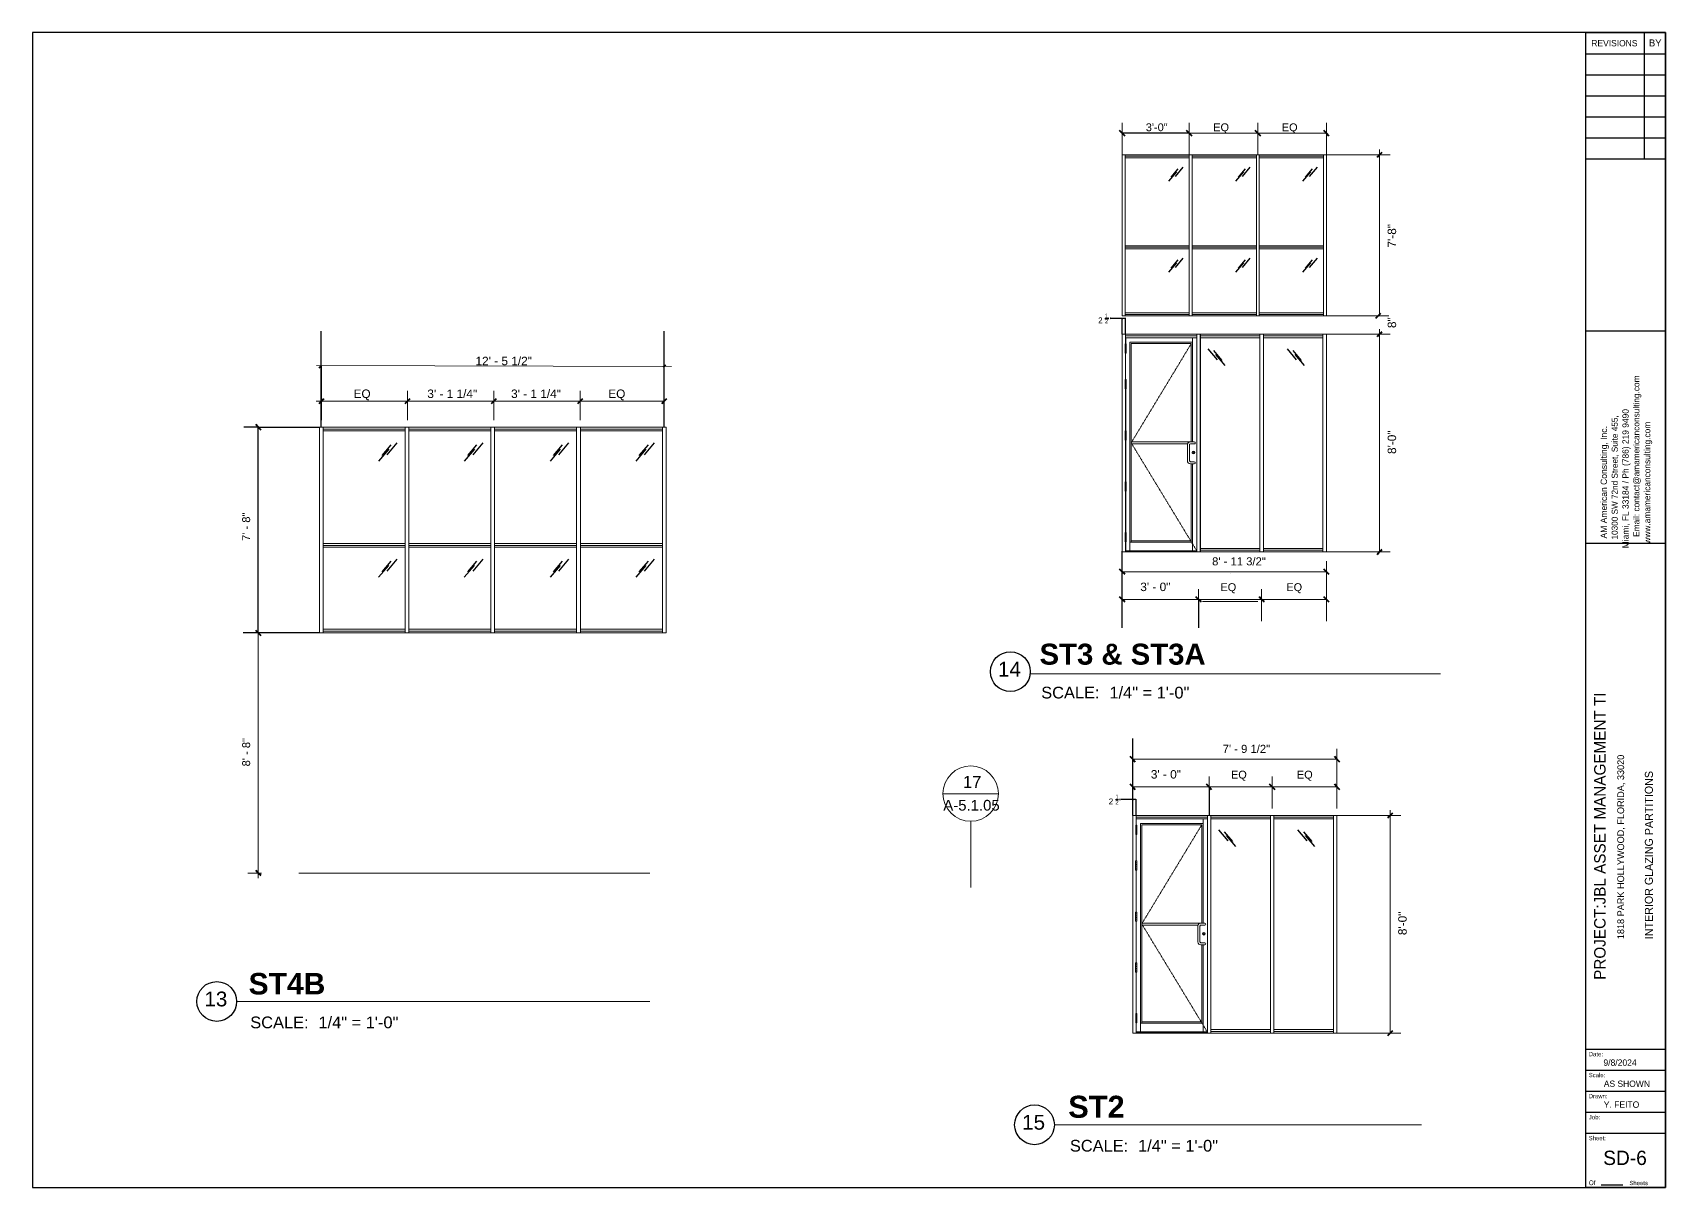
# Model space of a CAD drawing. Header units: inches. Extents: x -6061 to 13621, y -296 to 7483.
# Drawn here: x 8507 to 9214, y 5998 to 6498 of the extents above; entities that cross this region are included whole.
import ezdxf

# ---------------------------------------------------------------- set-up
doc = ezdxf.new("R2010")
doc.units = ezdxf.units.IN
doc.header["$MEASUREMENT"] = 0
doc.linetypes.add('HIDDEN', pattern=[0.375, 0.25, -0.125])
doc.layers.get('0').update_dxf_attribs({"linetype": 'CONTINUOUS'})
doc.layers.get('Defpoints').update_dxf_attribs({"color": 6, "linetype": 'CONTINUOUS', "lineweight": 15})
doc.styles.add('Arial$001H0', font='arial.ttf')
doc.styles.add('Arial$101H0', font='arialbd.ttf')
doc.styles.add('CIDFont+F1$001H0', font='')
doc.styles.add('CIDFont+F2$001H0', font='')
doc.styles.get('CIDFont+F1$001H0').set_extended_font_data('CIDFont+F1')
doc.styles.get('CIDFont+F2$001H0').set_extended_font_data('CIDFont+F2')
doc.dimstyles.get("Standard").update_dxf_attribs({"dimtxt": 0.18, "dimasz": 0.18, "dimexe": 0.18, "dimexo": 0.0625, "dimgap": 0.0625, "dimtad": 0, "dimtih": 1, "dimtoh": 1, "dimdec": 4, "dimzin": 0, "dimdsep": 46, "dimtxsty": 'Standard', "dimcen": 0.09, "dimadec": 0, "dimazin": 0, "dimtfac": 1, "dimtdec": 4, "dimtofl": 0, "dimtmove": 0, "dimatfit": 3, "dimfxl": 1, "dimtolj": 1, "dimtzin": 0, "dimlwd": -1, "dimlwe": -1, "dimarcsym": 0})

# ---------------------------------------------------------------- blocks, each defined once
blk = doc.blocks.new('*U52')
at = {"lineweight": 5, "ltscale": 0.5}
blk.add_line((22995, -3896.69), (23033.25, -3896.69), dxfattribs=at)
at = {"lineweight": 5}
for p, q in [((22995, -3896.69), (22995, -3992.69)), ((22995, -3898.44), (23033.25, -3898.44)), ((22995, -3990.94), (23033.25, -3990.94)), ((22995, -3992.69), (23033.25, -3992.69))]:
    blk.add_line(p, q, dxfattribs=at)
at = {"color": 8, "lineweight": 5}
for p, q in [((23033.25, -3897.56), (22995, -3897.56)), ((23033.25, -3951.81), (22995, -3951.81)), ((23033.25, -3991.81), (22995, -3991.81))]:
    blk.add_line(p, q, dxfattribs=at)
at = {"lineweight": 5}
for points in [[(23035, -3992.69), (23033.25, -3992.69), (23033.25, -3896.69), (23035, -3896.69)], [(23033.25, -3950.94), (22995, -3950.94), (22995, -3952.69), (23033.25, -3952.69)]]:
    blk.add_lwpolyline(points, close=True, dxfattribs=at)
at = {"color": 8, "ltscale": 0.008}
for points in [[(23025.57, -3906.92), (23020.85, -3912.47)], [(23026.54, -3904.97), (23022.32, -3909.95)], [(23029.44, -3904.04), (23024.77, -3909.55)], [(23026.54, -3959.22), (23022.32, -3964.2)], [(23029.44, -3958.29), (23024.77, -3963.8)], [(23025.57, -3961.17), (23020.85, -3966.72)]]:
    blk.add_lwpolyline(points, dxfattribs=at)
at = {"layer": 'Defpoints', "color": 6, "lineweight": 5}
blk.add_lwpolyline([(22995, -3896.69), (22993.25, -3896.69), (22993.25, -3992.69), (22995, -3992.69)], dxfattribs=at)
blk = doc.blocks.new('*U53')
at = {"lineweight": 5, "ltscale": 0.5}
blk.add_line((22995, -3896.69), (23033.25, -3896.69), dxfattribs=at)
at = {"lineweight": 5}
for p, q in [((22995, -3896.69), (22995, -3992.69)), ((22995, -3898.44), (23033.25, -3898.44)), ((22995, -3990.94), (23033.25, -3990.94)), ((22995, -3992.69), (23033.25, -3992.69))]:
    blk.add_line(p, q, dxfattribs=at)
at = {"color": 8, "lineweight": 5}
for p, q in [((23033.25, -3897.56), (22995, -3897.56)), ((23033.25, -3951.81), (22995, -3951.81)), ((23033.25, -3991.81), (22995, -3991.81))]:
    blk.add_line(p, q, dxfattribs=at)
at = {"lineweight": 5}
for points in [[(23035, -3992.69), (23033.25, -3992.69), (23033.25, -3896.69), (23035, -3896.69)], [(23033.25, -3950.94), (22995, -3950.94), (22995, -3952.69), (23033.25, -3952.69)]]:
    blk.add_lwpolyline(points, close=True, dxfattribs=at)
at = {"color": 8, "ltscale": 0.008}
for points in [[(23025.57, -3906.92), (23020.85, -3912.47)], [(23026.54, -3904.97), (23022.32, -3909.95)], [(23029.44, -3904.04), (23024.77, -3909.55)], [(23026.54, -3959.22), (23022.32, -3964.2)], [(23029.44, -3958.29), (23024.77, -3963.8)], [(23025.57, -3961.17), (23020.85, -3966.72)]]:
    blk.add_lwpolyline(points, dxfattribs=at)
at = {"layer": 'Defpoints', "color": 6, "lineweight": 5}
blk.add_lwpolyline([(22995, -3896.69), (22993.25, -3896.69), (22993.25, -3992.69), (22995, -3992.69)], dxfattribs=at)
blk = doc.blocks.new('*U54')
at = {"lineweight": 5, "ltscale": 0.5}
blk.add_line((22995, -3896.69), (23033.25, -3896.69), dxfattribs=at)
at = {"lineweight": 5}
for p, q in [((22995, -3896.69), (22995, -3992.69)), ((22995, -3898.44), (23033.25, -3898.44)), ((22995, -3990.94), (23033.25, -3990.94)), ((22995, -3992.69), (23033.25, -3992.69))]:
    blk.add_line(p, q, dxfattribs=at)
at = {"color": 8, "lineweight": 5}
for p, q in [((23033.25, -3897.56), (22995, -3897.56)), ((23033.25, -3951.81), (22995, -3951.81)), ((23033.25, -3991.81), (22995, -3991.81))]:
    blk.add_line(p, q, dxfattribs=at)
at = {"lineweight": 5}
for points in [[(23035, -3992.69), (23033.25, -3992.69), (23033.25, -3896.69), (23035, -3896.69)], [(23033.25, -3950.94), (22995, -3950.94), (22995, -3952.69), (23033.25, -3952.69)]]:
    blk.add_lwpolyline(points, close=True, dxfattribs=at)
at = {"color": 8, "ltscale": 0.008}
for points in [[(23025.57, -3906.92), (23020.85, -3912.47)], [(23026.54, -3904.97), (23022.32, -3909.95)], [(23029.44, -3904.04), (23024.77, -3909.55)], [(23026.54, -3959.22), (23022.32, -3964.2)], [(23029.44, -3958.29), (23024.77, -3963.8)], [(23025.57, -3961.17), (23020.85, -3966.72)]]:
    blk.add_lwpolyline(points, dxfattribs=at)
at = {"layer": 'Defpoints', "color": 6, "lineweight": 5}
blk.add_lwpolyline([(22995, -3896.69), (22993.25, -3896.69), (22993.25, -3992.69), (22995, -3992.69)], dxfattribs=at)
blk = doc.blocks.new('*U55')
at = {"lineweight": 5, "ltscale": 0.5}
blk.add_line((22995, -3896.69), (23033.25, -3896.69), dxfattribs=at)
at = {"color": 8, "lineweight": 5}
for p, q in [((23033.25, -3897.56), (22995, -3897.56)), ((23033.25, -3951.81), (22995, -3951.81)), ((23033.25, -3991.81), (22995, -3991.81))]:
    blk.add_line(p, q, dxfattribs=at)
at = {"lineweight": 5}
for p, q in [((22995, -3898.44), (23033.25, -3898.44)), ((22995, -3990.94), (23033.25, -3990.94)), ((22995, -3992.69), (23033.25, -3992.69))]:
    blk.add_line(p, q, dxfattribs=at)
for points in [[(22995, -3992.69), (22993.25, -3992.69), (22993.25, -3896.69), (22995, -3896.69)], [(23035, -3992.69), (23033.25, -3992.69), (23033.25, -3896.69), (23035, -3896.69)], [(23033.25, -3950.94), (22995, -3950.94), (22995, -3952.69), (23033.25, -3952.69)]]:
    blk.add_lwpolyline(points, close=True, dxfattribs=at)
at = {"color": 8, "ltscale": 0.008}
for points in [[(23025.57, -3906.92), (23020.85, -3912.47)], [(23026.54, -3904.97), (23022.32, -3909.95)], [(23029.44, -3904.04), (23024.77, -3909.55)], [(23026.54, -3959.22), (23022.32, -3964.2)], [(23029.44, -3958.29), (23024.77, -3963.8)], [(23025.57, -3961.17), (23020.85, -3966.72)]]:
    blk.add_lwpolyline(points, dxfattribs=at)
blk = doc.blocks.new('_CLOSEDFILLED')
at = {"color": 0, "lineweight": -2, "true_color": 0x000000}
blk.add_line((-1, 0), (-2, 0), dxfattribs=at)
blk.add_solid([(-1, 0.2), (0, 0), (-1, 0.2), (-1, -0.2)], dxfattribs=at)
blk = doc.blocks.new('*D98')
at = {"color": 0, "transparency": 16777216}
for p, q in [((8983.52, 6165.95), (8978.54, 6165.95)), ((8983.52, 6159.13), (8983.52, 6166.13)), ((8984.84, 6165.95), (8983.7, 6165.95)), ((8985.02, 6159.13), (8985.02, 6166.13))]:
    blk.add_line(p, q, dxfattribs=at)
at = {"layer": 'Defpoints', "color": 0, "transparency": 16777216}
for p in [(8983.52, 6165.95), (8983.52, 6159.07), (8985.02, 6159.07)]:
    blk.add_point(p, dxfattribs=at)
at = {"color": 0, "transparency": 16777216, "xscale": 0.18, "yscale": 0.18, "zscale": 0.18, "rotation": 180}
blk.add_blockref('_CLOSEDFILLED', (8983.52, 6165.95), dxfattribs=at)
at = {"color": 0, "transparency": 16777216, "xscale": 0.18, "yscale": 0.18, "zscale": 0.18}
blk.add_blockref('_CLOSEDFILLED', (8985.02, 6165.95), dxfattribs=at)
at = {"color": 0, "transparency": 16777216, "insert": (8975.89, 6165.95), "char_height": 2.5, "attachment_point": 5, "style": 'Arial$001H0'}
blk.add_mtext('2 {\\H0.7x;\\S1/2;}"', dxfattribs=at)
blk = doc.blocks.new('*D99')
at = {"color": 0, "transparency": 16777216}
for p, q in [((8978.95, 6374.44), (8973.96, 6374.44)), ((8978.95, 6367.61), (8978.95, 6374.62)), ((8980.27, 6374.44), (8979.13, 6374.44)), ((8980.45, 6367.61), (8980.45, 6374.62))]:
    blk.add_line(p, q, dxfattribs=at)
at = {"layer": 'Defpoints', "color": 0, "transparency": 16777216}
for p in [(8978.95, 6374.44), (8978.95, 6367.55), (8980.45, 6367.55)]:
    blk.add_point(p, dxfattribs=at)
at = {"color": 0, "transparency": 16777216, "xscale": 0.18, "yscale": 0.18, "zscale": 0.18, "rotation": 180}
blk.add_blockref('_CLOSEDFILLED', (8978.95, 6374.44), dxfattribs=at)
at = {"color": 0, "transparency": 16777216, "xscale": 0.18, "yscale": 0.18, "zscale": 0.18}
blk.add_blockref('_CLOSEDFILLED', (8980.45, 6374.44), dxfattribs=at)
at = {"color": 0, "transparency": 16777216, "insert": (8971.32, 6374.44), "char_height": 2.5, "attachment_point": 5, "style": 'Arial$001H0'}
blk.add_mtext('2 {\\H0.7x;\\S1/2;}"', dxfattribs=at)
blk = doc.blocks.new('dr')
at = {"lineweight": 5}
for p, q in [((9243.27, 4083.86), (9277.15, 4083.86)), ((9243.27, 4083.86), (9243.27, 3989.51)), ((9244.77, 4083.86), (9244.77, 3989.51)), ((9244.77, 4082.36), (9275.65, 4082.36)), ((9244.77, 4082.36), (9275.65, 4082.36)), ((9247.19, 4079.82), (9247.19, 4037.17)), ((9275.86, 4079.65), (9275.35, 4079.65)), ((9275.86, 4079.65), (9275.86, 4075.62)), ((9275.9, 4064.2), (9275.38, 4064.2)), ((9275.9, 4064.2), (9275.9, 4060.17)), ((9275.9, 4041.97), (9275.38, 4041.97)), ((9275.9, 4041.97), (9275.9, 4037.94)), ((9275.9, 4019.95), (9275.38, 4019.95)), ((9275.9, 4019.95), (9275.9, 4015.91)), ((9275.86, 3997.92), (9275.35, 3997.92)), ((9275.86, 3997.92), (9275.86, 3993.89)), ((9277.15, 3989.51), (9243.27, 3989.51)), ((9275.65, 3989.94), (9244.77, 3989.94))]:
    blk.add_line(p, q, dxfattribs=at)
at = {"color": 8, "lineweight": 5}
blk.add_line((9275.65, 4083.11), (9244.77, 4083.11), dxfattribs=at)
at = {"lineweight": 5, "extrusion": (0, 1, 0)}
for p, q in [((9244.8, 4082.29), (9275.62, 4082.29)), ((9246.68, 4037.17), (9246.68, 4082.29)), ((9275.62, 4079.65), (9275.62, 4082.29)), ((9275.65, 4064), (9275.65, 4083.86)), ((9277.15, 3989.51), (9277.15, 4083.86)), ((9246.68, 4080.36), (9273.75, 4080.36)), ((9247.19, 4079.82), (9273.23, 4079.82)), ((9273.23, 3993.8), (9273.23, 4079.82)), ((9273.75, 3990), (9273.75, 4080.36)), ((9275.35, 4079.57), (9275.86, 4079.57)), ((9275.35, 4078.8), (9275.86, 4078.8)), ((9275.86, 4078.02), (9275.35, 4078.02)), ((9275.86, 4077.25), (9275.35, 4077.25)), ((9275.86, 4076.48), (9275.35, 4076.48)), ((9275.35, 4075.71), (9275.86, 4075.71)), ((9244.8, 3990), (9244.8, 4066.64)), ((9275.38, 4064.12), (9275.9, 4064.12)), ((9275.38, 4063.35), (9275.9, 4063.35)), ((9275.9, 4062.57), (9275.38, 4062.57)), ((9275.9, 4061.8), (9275.38, 4061.8)), ((9275.9, 4061.03), (9275.38, 4061.03)), ((9275.38, 4060.26), (9275.9, 4060.26)), ((9275.62, 4041.97), (9275.62, 4059.97)), ((9275.65, 4041.97), (9275.65, 4059.97)), ((9275.38, 4041.89), (9275.9, 4041.89)), ((9275.38, 4041.12), (9275.9, 4041.12)), ((9275.9, 4040.34), (9275.38, 4040.34)), ((9275.9, 4039.57), (9275.38, 4039.57)), ((9275.9, 4038.8), (9275.38, 4038.8)), ((9275.38, 4038.03), (9275.9, 4038.03)), ((9275.62, 4019.95), (9275.62, 4037.94)), ((9275.65, 4019.95), (9275.65, 4037.94)), ((9246.68, 3990), (9246.68, 4027.73)), ((9247.19, 3993.8), (9247.19, 4027.73)), ((9275.38, 4019.86), (9275.9, 4019.86)), ((9275.38, 4019.09), (9275.9, 4019.09)), ((9275.9, 4018.32), (9275.38, 4018.32)), ((9275.9, 4017.54), (9275.38, 4017.54)), ((9275.9, 4016.77), (9275.38, 4016.77)), ((9275.38, 4016), (9275.9, 4016)), ((9275.62, 3997.92), (9275.62, 4015.91)), ((9275.65, 3997.92), (9275.65, 4015.91)), ((9275.35, 3997.83), (9275.86, 3997.83)), ((9246.68, 3993.8), (9273.75, 3993.8)), ((9247.19, 3994.34), (9273.23, 3994.34)), ((9271.11, 3993.85), (9271.11, 3993.85)), ((9275.86, 3997.06), (9275.35, 3997.06)), ((9275.86, 3996.29), (9275.35, 3996.29)), ((9275.86, 3995.52), (9275.35, 3995.52)), ((9275.35, 3994.74), (9275.86, 3994.74)), ((9275.35, 3993.97), (9275.86, 3993.97)), ((9275.62, 3990), (9275.62, 3993.89)), ((9275.65, 3989.51), (9275.65, 3993.89)), ((9244.8, 3990), (9275.62, 3990))]:
    blk.add_line(p, q, dxfattribs=at)
at = {"color": 251, "linetype": 'HIDDEN', "lineweight": 5, "true_color": 0x636466}
for q in [(9247.19, 4079.82), (9244.8, 3990)]:
    blk.add_line((9273.23, 4036.81), q, dxfattribs=at)
at = {"color": 1, "lineweight": 5}
for p, q in [((9247.59, 4037.17), (9273.23, 4037.17)), ((9248.8, 4036.31), (9273.23, 4036.31))]:
    blk.add_line(p, q, dxfattribs=at)
at = {"lineweight": 5}
blk.add_lwpolyline([(9244.77, 3989.51), (9243.27, 3989.51), (9243.27, 4083.86), (9244.77, 4083.86)], close=True, dxfattribs=at)
for points in [[(9275.86, 4075.62), (9275.35, 4075.62), (9275.35, 4079.65)], [(9275.9, 4060.17), (9275.38, 4060.17), (9275.38, 4064.2)], [(9275.9, 4037.94), (9275.38, 4037.94), (9275.38, 4041.97)], [(9275.9, 4015.91), (9275.38, 4015.91), (9275.38, 4019.95)], [(9275.86, 3993.89), (9275.35, 3993.89), (9275.35, 3997.92)]]:
    blk.add_lwpolyline(points, dxfattribs=at)
at = {"color": 1, "lineweight": 5}
blk.add_lwpolyline([(9247.59, 4037.17), (9245.87, 4037.17, 1), (9245.87, 4036.31), (9247.59, 4036.31, -0.414214), (9248.02, 4035.88), (9248.02, 4029.02), (9247.59, 4028.59), (9245.87, 4028.59, 1), (9245.87, 4027.73), (9247.59, 4027.73, 0.414214), (9248.88, 4029.02), (9248.88, 4035.88, 0.414214)], format="xyb", close=True, dxfattribs=at)
at = {"lineweight": 5}
blk.add_polyline3d([(9246.79, 4032.53, 0), (9246.75, 4032.53, 0), (9246.75, 4032.27, 0), (9246.79, 4032.27, 0)], close=True, dxfattribs=at)
for centre, radius in [((9246.28, 4032.57), 0.585), ((9246.28, 4032.57), 0.544), ((9246.28, 4032.38), 0.187)]:
    blk.add_circle(centre, radius, dxfattribs=at)
for centre, start, end in [((9246.27, 4032.36), 104.39871, 255.60129), ((9246.77, 4032.36), 284.39871, 75.60129)]:
    blk.add_arc(centre, 0.0788, start, end, dxfattribs=at)

msp = doc.modelspace()

# ---------------------------------------------------------------- linework, layer by layer
at = {"color": 7, "linetype": 'Continuous', "lineweight": 25, "true_color": 0x000007}
for p, q in [((9179.68701, 6498.25415), (9214.31752, 6498.25415)), ((9179.68701, 6498.25412), (9179.68701, 5997.85915)), ((9205.18331, 6498.25412), (9205.18331, 6443.60783)), ((9179.68701, 6489.11994), (9214.31752, 6489.11994)), ((9179.68701, 6479.98575), (9214.31752, 6479.98575)), ((9179.68701, 6470.93099), (9214.31752, 6470.93099)), ((9179.68701, 6461.7968), (9214.31752, 6461.7968)), ((9179.68701, 6452.74202), (9214.31752, 6452.74202)), ((9179.68701, 6443.60783), (9214.31752, 6443.60783)), ((9179.68701, 6369.02515), (9214.31752, 6369.02515)), ((9179.68701, 6369.02515), (9214.31752, 6369.02515)), ((9179.68701, 6276.96836), (9214.31752, 6276.96836)), ((9214.31752, 6057.58883), (9179.68701, 6057.58883)), ((9214.31752, 6048.45464), (9179.68701, 6048.45464)), ((9214.31752, 6039.39987), (9179.68701, 6039.39987)), ((9214.31752, 6030.26568), (9179.68701, 6030.26568)), ((9214.31752, 6021.21091), (9179.68701, 6021.21091)), ((9186.5178, 5998.89171), (9195.89028, 5998.89171))]:
    msp.add_line(p, q, dxfattribs=at)
at = {"color": 7, "linetype": 'Continuous', "lineweight": 9, "true_color": 0x000007}
for p, q in [((8978.94555, 6454.67865), (8978.94555, 6459.16371)), ((9008.02174, 6454.67865), (9008.02174, 6459.16371)), ((9037.73397, 6454.67865), (9037.73397, 6459.16371)), ((9037.73397, 6454.67863), (9037.73397, 6459.1637)), ((9067.44621, 6454.67863), (9067.44621, 6459.1637)), ((8978.94555, 6454.67865), (8978.94555, 6445.30806)), ((9008.02174, 6454.67865), (9008.02174, 6445.30806)), ((9037.73397, 6454.67865), (9008.02174, 6454.67865)), ((9037.73397, 6454.67865), (9037.73397, 6445.30806)), ((9037.73397, 6454.67863), (9037.73397, 6445.30804)), ((9067.44621, 6454.67863), (9037.73397, 6454.67863)), ((9067.44621, 6454.67863), (9067.44621, 6445.30804)), ((9090.51227, 6445.30804), (9067.44621, 6445.30804)), ((9090.51227, 6447.55058), (9090.51227, 6375.52518)), ((9090.51227, 6445.30804), (9095.07743, 6445.30804)), ((9089.87623, 6375.52518), (9066.81017, 6375.52518)), ((9089.87623, 6375.52518), (9094.44139, 6375.52518)), ((9090.51227, 6367.55231), (9067.44621, 6367.55231)), ((9090.51227, 6369.79484), (9090.51227, 6273.2057)), ((9090.51227, 6367.55231), (9095.07743, 6367.55231)), ((9025.81101, 6366.9761), (9025.81101, 6366.9761)), ((8629.80867, 6354.03242), (8783.74261, 6353.63196)), ((8632.0512, 6354.03242), (8631.97111, 6330.32563)), ((8631.97111, 6338.57495), (8631.97111, 6343.06002)), ((8669.29329, 6338.57495), (8669.29329, 6343.06002)), ((8706.69555, 6338.57495), (8706.69555, 6343.06002)), ((8744.09781, 6338.57495), (8744.09781, 6343.06002)), ((8629.72858, 6338.57495), (8669.29329, 6338.57495)), ((8631.97111, 6338.57495), (8631.97111, 6330.32563)), ((8669.29329, 6338.57495), (8706.69555, 6338.57495)), ((8669.29329, 6338.57495), (8669.29329, 6330.32563)), ((8706.69555, 6338.57495), (8744.09781, 6338.57495)), ((8706.69555, 6338.57495), (8706.69555, 6330.32563)), ((8744.09781, 6338.57495), (8780.55607, 6338.57495)), ((8744.09781, 6338.57495), (8744.09781, 6330.32563)), ((9090.51227, 6273.20024), (9067.44621, 6273.20024)), ((9067.44621, 6264.66365), (9067.44621, 6269.14872)), ((9090.51227, 6273.20024), (9095.07743, 6273.20024)), ((9067.44621, 6264.66365), (8978.94555, 6264.66365)), ((9025.81101, 6263.68698), (9025.81101, 6263.68698)), ((9067.44621, 6264.66365), (9067.44621, 6243.27948)), ((9012.00775, 6252.65007), (9012.00775, 6257.13514)), ((9012.00775, 6252.65007), (9012.00775, 6257.13514)), ((9039.38584, 6252.65007), (9039.38584, 6257.13514)), ((9067.44621, 6252.65007), (9067.44621, 6257.13514)), ((9014.25028, 6252.65007), (8978.94555, 6252.65007)), ((9046.68693, 6252.65007), (9009.76521, 6252.65007)), ((9013.71734, 6251.67341), (9037.74449, 6251.67341)), ((9039.38584, 6252.65007), (9039.38584, 6243.27949)), ((9067.44621, 6252.65007), (9046.68693, 6252.65007)), ((9067.44621, 6252.65007), (9067.44621, 6243.27948)), ((8604.63038, 6131.8271), (8604.63038, 6238.10719)), ((8939.12477, 6220.42196), (9116.84559, 6220.42196)), ((9072.02049, 6183.41279), (8983.51983, 6183.41279)), ((9072.02049, 6183.41279), (9072.02049, 6187.89786)), ((9072.02049, 6183.41279), (9072.02049, 6162.02863)), ((9018.82456, 6171.39922), (8983.51983, 6171.39922)), ((9051.26121, 6171.39922), (9014.3395, 6171.39922)), ((9016.58203, 6171.39922), (9016.58203, 6175.88429)), ((9016.58203, 6171.39922), (9016.58203, 6175.88429)), ((9043.96012, 6171.39922), (9043.96012, 6175.88429)), ((9043.96012, 6171.39922), (9043.96012, 6162.02863)), ((9072.02049, 6171.39922), (9051.26121, 6171.39922)), ((9072.02049, 6171.39922), (9072.02049, 6175.88429)), ((9072.02049, 6171.39922), (9072.02049, 6162.02863)), ((8901.30095, 6168.42536), (8925.3281, 6168.42536)), ((8913.31452, 6156.49188), (8913.31452, 6156.49188)), ((8913.31452, 6156.41179), (8913.31452, 6127.73939)), ((9095.08655, 6159.06528), (9072.02049, 6159.06528)), ((9095.08655, 6161.30782), (9095.08655, 6064.71867)), ((9095.08655, 6159.06528), (9099.65171, 6159.06528)), ((8604.63038, 6134.06963), (8600.06522, 6134.06963)), ((8604.63038, 6134.06963), (8605.99192, 6134.06963)), ((8595.25979, 6078.40674), (8774.26206, 6078.40674)), ((9095.08655, 6064.71321), (9072.02049, 6064.71321)), ((9095.08655, 6064.71321), (9099.65171, 6064.71321)), ((8949.59089, 6024.96718), (9108.65062, 6024.96718))]:
    msp.add_line(p, q, dxfattribs=at)
at = {"color": 7, "linetype": 'Continuous', "lineweight": 40, "true_color": 0x000007}
for p, q in [((8978.94555, 6454.67865), (8977.82428, 6455.79991)), ((8978.94555, 6454.67865), (8980.06681, 6453.55738)), ((9008.02174, 6454.67865), (9006.90047, 6455.79991)), ((9008.02174, 6454.67865), (9009.14301, 6453.55738)), ((9037.73397, 6454.67865), (9036.61271, 6455.79991)), ((9037.73397, 6454.67863), (9036.61271, 6455.7999)), ((9037.73397, 6454.67865), (9038.85524, 6453.55738)), ((9037.73397, 6454.67863), (9038.85524, 6453.55737)), ((9067.44621, 6454.67863), (9066.32494, 6455.7999)), ((9067.44621, 6454.67863), (9068.56748, 6453.55737)), ((9090.51227, 6445.30804), (9089.39101, 6444.18678)), ((9090.51227, 6445.30804), (9091.63354, 6446.42931)), ((9089.87623, 6375.52518), (9088.75496, 6374.40391)), ((9089.87623, 6375.52518), (9090.9975, 6376.64645)), ((9090.51227, 6367.55231), (9089.39101, 6366.43104)), ((9090.51227, 6367.55231), (9091.63354, 6368.67358)), ((8632.0512, 6354.03242), (8630.92994, 6352.91115)), ((8781.1167, 6354.20089), (8779.99543, 6353.07962)), ((8631.97111, 6338.57495), (8633.09238, 6339.69622)), ((8669.29329, 6338.57495), (8670.41455, 6339.69622)), ((8706.69555, 6338.57495), (8707.81682, 6339.69622)), ((8744.09781, 6338.57495), (8745.21908, 6339.69622)), ((8780.55607, 6338.57495), (8781.67734, 6339.69622)), ((8631.97111, 6338.57495), (8630.84985, 6337.45368)), ((8669.29329, 6338.57495), (8668.17202, 6337.45368)), ((8706.69555, 6338.57495), (8705.57428, 6337.45368)), ((8744.09781, 6338.57495), (8742.89645, 6337.45368)), ((8780.55607, 6338.57495), (8779.4348, 6337.45368)), ((8604.63038, 6327.28219), (8603.50911, 6328.40346)), ((8604.63038, 6327.28219), (8605.75165, 6326.16092)), ((9090.51227, 6273.20024), (9089.39101, 6271.99889)), ((9090.51227, 6273.20024), (9091.63354, 6274.32151)), ((8978.94555, 6264.66365), (8977.82428, 6265.78491)), ((8978.94555, 6264.66365), (8980.06681, 6263.54238)), ((9067.44621, 6264.66365), (9066.32494, 6265.78491)), ((9067.44621, 6264.66365), (9068.56748, 6263.54238)), ((8978.94555, 6252.65007), (8977.82428, 6253.77134)), ((8978.94555, 6252.65007), (8980.06681, 6251.52881)), ((9012.00775, 6252.65007), (9010.88648, 6253.77134)), ((9012.00775, 6252.65007), (9010.88648, 6253.77134)), ((9012.00775, 6252.65007), (9013.12901, 6251.52881)), ((9012.00775, 6252.65007), (9013.12901, 6251.52881)), ((9039.38584, 6252.65007), (9038.26457, 6253.77134)), ((9039.38584, 6252.65007), (9040.50711, 6251.52881)), ((9067.44621, 6252.65007), (9066.32494, 6253.77134)), ((9067.44621, 6252.65007), (9068.56748, 6251.52881)), ((8604.63038, 6238.10719), (8603.50911, 6239.22846)), ((8604.63038, 6238.10719), (8605.75165, 6236.98592)), ((8983.51983, 6183.41279), (8982.39856, 6184.53406)), ((8983.51983, 6183.41279), (8984.6411, 6182.29153)), ((9072.02049, 6183.41279), (9070.89922, 6184.53406)), ((9072.02049, 6183.41279), (9073.14176, 6182.29153)), ((8983.51983, 6171.39922), (8982.39856, 6172.52049)), ((8983.51983, 6171.39922), (8984.6411, 6170.27795)), ((9016.58203, 6171.39922), (9015.46076, 6172.52049)), ((9016.58203, 6171.39922), (9015.46076, 6172.52049)), ((9016.58203, 6171.39922), (9017.7033, 6170.27795)), ((9016.58203, 6171.39922), (9017.7033, 6170.27795)), ((9043.96012, 6171.39922), (9042.83885, 6172.52049)), ((9043.96012, 6171.39922), (9045.08139, 6170.27795)), ((9072.02049, 6171.39922), (9070.89922, 6172.52049)), ((9072.02049, 6171.39922), (9073.14176, 6170.27795)), ((9095.08655, 6159.06528), (9093.96529, 6157.94401)), ((9095.08655, 6159.06528), (9096.20782, 6160.18655)), ((8604.63038, 6134.06963), (8603.50911, 6135.1909)), ((8604.63038, 6134.06963), (8605.75165, 6132.94836)), ((9095.08655, 6064.71321), (9093.96529, 6063.51186)), ((9095.08655, 6064.71321), (9096.20782, 6065.83448))]:
    msp.add_line(p, q, dxfattribs=at)
for p, q in [((9008.02174, 6454.67865), (8978.94555, 6454.67865)), ((8631.93107, 6327.28219), (8631.93107, 6368.82183)), ((8780.55607, 6327.28219), (8780.55607, 6368.82183)), ((8604.63038, 6327.28219), (8598.42679, 6327.28219)), ((8604.63038, 6238.10719), (8604.63038, 6327.28219)), ((8604.63038, 6327.28219), (8631.11828, 6327.28219)), ((8978.94555, 6258.84437), (8978.94555, 6273.58107)), ((8978.94555, 6240.31613), (8978.94555, 6258.84437)), ((9012.00775, 6252.65007), (9012.00775, 6240.31613)), ((8631.11828, 6238.10719), (8598.06863, 6238.10719)), ((8983.51983, 6177.59352), (8983.51983, 6192.33022)), ((8983.51983, 6159.06528), (8983.51983, 6177.59352)), ((9016.58203, 6171.39922), (9016.58203, 6159.06528))]:
    msp.add_line(p, q)
at = {"lineweight": 5, "ltscale": 0.5}
for p, q in [((9045.63531, 6367.55231), (9012.82653, 6367.55231)), ((9067.44621, 6367.55231), (9045.63531, 6367.55231)), ((9050.20959, 6159.06528), (9017.40081, 6159.06528)), ((9072.02049, 6159.06528), (9050.20959, 6159.06528))]:
    msp.add_line(p, q, dxfattribs=at)
at = {"lineweight": 5}
for p, q in [((9038.63531, 6367.55232), (9038.63531, 6273.20024)), ((9038.63531, 6366.05123), (9012.82652, 6366.05123)), ((9045.63531, 6366.05123), (9040.13637, 6366.05123)), ((9065.94515, 6366.05123), (9045.63531, 6366.05123)), ((9038.63531, 6274.7013), (9012.82652, 6274.7013)), ((9045.63531, 6273.20024), (9012.82653, 6273.20024)), ((9045.63531, 6274.7013), (9040.13637, 6274.7013)), ((9065.94515, 6274.7013), (9045.63531, 6274.7013)), ((9067.44621, 6273.20024), (9045.63531, 6273.20024)), ((9043.20959, 6157.5642), (9017.40081, 6157.5642)), ((9043.20959, 6159.06529), (9043.20959, 6064.71321)), ((9050.20959, 6157.5642), (9044.71065, 6157.5642)), ((9070.51943, 6157.5642), (9050.20959, 6157.5642)), ((9043.20959, 6066.21427), (9017.40081, 6066.21427)), ((9050.20959, 6064.71321), (9017.40081, 6064.71321)), ((9050.20959, 6066.21427), (9044.71065, 6066.21427)), ((9070.51943, 6066.21427), (9050.20959, 6066.21427)), ((9072.02049, 6064.71321), (9050.20959, 6064.71321))]:
    msp.add_line(p, q, dxfattribs=at)
at = {"color": 8, "lineweight": 5}
for p, q in [((9012.82652, 6366.80178), (9038.63531, 6366.80178)), ((9040.13637, 6366.80178), (9045.63531, 6366.80178)), ((9045.63531, 6366.80178), (9065.94515, 6366.80178)), ((9012.82652, 6273.95075), (9038.63531, 6273.95075)), ((9040.13637, 6273.95075), (9045.63531, 6273.95075)), ((9045.63531, 6273.95075), (9065.94515, 6273.95075)), ((9017.40081, 6158.31475), (9043.20959, 6158.31475)), ((9044.71065, 6158.31475), (9050.20959, 6158.31475)), ((9050.20959, 6158.31475), (9070.51943, 6158.31475)), ((9017.40081, 6065.46372), (9043.20959, 6065.46372)), ((9044.71065, 6065.46372), (9050.20959, 6065.46372)), ((9050.20959, 6065.46372), (9070.51943, 6065.46372))]:
    msp.add_line(p, q, dxfattribs=at)
at = {"color": 7, "linetype": 'Continuous', "lineweight": 18, "true_color": 0x000007}
for p, q in [((8622.25029, 6134.06963), (8774.34215, 6134.06963)), ((8774.34215, 6134.06963), (8622.25029, 6134.06963))]:
    msp.add_line(p, q, dxfattribs=at)
msp.add_lwpolyline([(8506.86252, 5997.85915), (9214.31752, 5997.85915), (9214.31752, 6498.25415), (8506.86252, 6498.25415)], close=True)
at = {"color": 7, "linetype": 'Continuous', "lineweight": 25, "true_color": 0x000007}
for points in [[(9214.31752, 6498.25412), (9214.31752, 5997.85915), (9179.68701, 5997.85915)], [(9214.31752, 5997.85915), (9214.31752, 6498.25412), (9205.18331, 6498.25412)]]:
    msp.add_lwpolyline(points, dxfattribs=at)
at = {"lineweight": 5}
for points in [[(9011.32547, 6273.20024), (9012.82653, 6273.20024), (9012.82653, 6367.55231), (9011.32547, 6367.55231)], [(9038.63531, 6273.20024), (9040.13637, 6273.20024), (9040.13637, 6367.55231), (9038.63531, 6367.55231)], [(9065.94515, 6273.20024), (9067.44621, 6273.20024), (9067.44621, 6367.55231), (9065.94515, 6367.55231)], [(9015.89975, 6064.71321), (9017.40081, 6064.71321), (9017.40081, 6159.06528), (9015.89975, 6159.06528)], [(9043.20959, 6064.71321), (9044.71065, 6064.71321), (9044.71065, 6159.06528), (9043.20959, 6159.06528)], [(9070.51943, 6064.71321), (9072.02049, 6064.71321), (9072.02049, 6159.06528), (9070.51943, 6159.06528)]]:
    msp.add_lwpolyline(points, close=True, dxfattribs=at)
at = {"color": 8, "ltscale": 0.008}
for points in [[(9016.09395, 6361.24432), (9020.10466, 6356.51558)], [(9018.58298, 6360.4471), (9022.20643, 6356.17495)], [(9050.40379, 6361.24433), (9054.41451, 6356.51558)], [(9052.89282, 6360.4471), (9056.51627, 6356.17495)], [(9019.41935, 6358.77844), (9023.46415, 6354.00952)], [(9053.7292, 6358.77844), (9057.77399, 6354.00952)], [(9020.66823, 6152.7573), (9024.67895, 6148.02855)], [(9023.15726, 6151.96007), (9026.78071, 6147.68792)], [(9023.99364, 6150.29141), (9028.03843, 6145.52249)], [(9054.97807, 6152.7573), (9058.98879, 6148.02855)], [(9057.4671, 6151.96007), (9061.09055, 6147.68793)], [(9058.30348, 6150.29142), (9062.34827, 6145.52249)]]:
    msp.add_lwpolyline(points, dxfattribs=at)
at = {"lineweight": 5}
for points in [[(9038.63531, 6350.39737), (9038.63531, 6351.89843)], [(9043.20959, 6141.91035), (9043.20959, 6143.4114)]]:
    msp.add_lwpolyline(points, dxfattribs=at)
for centre in [(8930.50803, 6221.33401), (8586.64305, 6078.40674), (8940.97414, 6024.96718)]:
    msp.add_circle(centre, 8.61674)
at = {"color": 7, "linetype": 'Continuous', "lineweight": 9, "true_color": 0x000007}
for points in [[(8901.30095, 6168.50546), (8901.30095, 6175.07288), (8906.66701, 6180.51903), (8913.31452, 6180.51903)], [(8913.31452, 6180.51903), (8919.88194, 6180.51903), (8925.3281, 6175.07288), (8925.3281, 6168.50546)], [(8913.31452, 6156.49188), (8906.66701, 6156.49188), (8901.30095, 6161.85794), (8901.30095, 6168.50546)], [(8925.3281, 6168.50546), (8925.3281, 6161.85794), (8919.88194, 6156.49188), (8913.31452, 6156.49188)]]:
    msp.add_open_spline(points, degree=3, dxfattribs=at)
at = {"layer": 'Defpoints', "color": 6, "lineweight": 5}
for points in [[(9038.63531, 6367.55232), (9040.13637, 6367.55232), (9040.13637, 6273.20024), (9038.63531, 6273.20024)], [(9043.20959, 6159.06529), (9044.71065, 6159.06529), (9044.71065, 6064.71321), (9043.20959, 6064.71321)]]:
    msp.add_lwpolyline(points, dxfattribs=at)

# ---------------------------------------------------------------- block references
for name, p, xscale, yscale, zscale in [('*U54', (-7734.96077, 9277.82802), 0.7269048215311659, 0.7269048215311659, 0.7269048215311659), ('*U53', (-7705.88457, 9277.82802), 0.7269048215311659, 0.7269048215311659, 0.7269048215311659), ('*U52', (-7676.80838, 9277.82802), 0.7269048215311659, 0.7269048215311659, 0.7269048215311659), ('*U55', (-12727.45801, 9946.93835), 0.9289062530062924, 0.9289062530062924, 0.9289062530062924), ('*U54', (-12690.30176, 9946.93835), 0.9289062530062924, 0.9289062530062924, 0.9289062530062924), ('*U53', (-12653.14551, 9946.93835), 0.9289062530062924, 0.9289062530062924, 0.9289062530062924), ('*U52', (-12615.98926, 9946.93835), 0.9289062530062924, 0.9289062530062924, 0.9289062530062924)]:
    msp.add_blockref(name, p, dxfattribs=dict(xscale=xscale, yscale=yscale, zscale=zscale))
at = {"xscale": -1}
for p in [(18256.09477, 2283.69503), (18260.66905, 2075.208)]:
    msp.add_blockref('dr', p, dxfattribs=at)

# ---------------------------------------------------------------- texts
at = {"color": 7, "true_color": 0x000007}
for s, height, style, p in [('REVISIONS', 2.745462, 'CIDFont+F1$001H0', (9182.24589, 6492.307)), ('BY', 3.001664, 'CIDFont+F1$001H0', (9207.26615, 6492.307)), ('3\'-0"', 3.40067, 'Arial$001H0', (8989.1999, 6455.53577)), ('EQ', 3.40067, 'Arial$001H0', (9018.40687, 6455.53577)), ('EQ', 3.40067, 'Arial$001H0', (9048.11911, 6455.53576)), ('8\' - 11 3/2"', 3.4905041, 'Arial$001H0', (9017.93213, 6267.38689)), ('3\' - 0"', 3.667117, 'Arial$001H0', (8986.81177, 6256.25406)), ('EQ', 3.40067, 'Arial$001H0', (9021.5218, 6256.25406)), ('EQ', 3.40067, 'Arial$001H0', (9050.07995, 6256.25406)), ('ST3 & ST3A', 9.087565, 'Arial$101H0', (8943.16467, 6224.3771)), ('14', 6.400615, 'Arial$001H0', (8925.13752, 6219.22431)), ('SCALE:', 5.086183, 'Arial$001H0', (8943.88549, 6209.72057)), ('1/4" = 1\'-0"', 5.0830544, 'Arial$001H0', (8973.43885, 6209.72057)), ('7\' - 9 1/2"', 3.4905041, 'Arial$001H0', (9022.50642, 6186.13604)), ('17', 5.160623, 'Arial$001H0', (8909.95039, 6170.98802)), ('3\' - 0"', 3.667117, 'Arial$001H0', (8991.38605, 6175.00321)), ('EQ', 3.40067, 'Arial$001H0', (9026.09609, 6175.00321)), ('EQ', 3.40067, 'Arial$001H0', (9054.65423, 6175.00321)), ('A-5.1.05', 4.626402, 'Arial$001H0', (8901.4608, 6161.13689)), ('ST4B', 9.315662, 'Arial$101H0', (8600.42911, 6081.44999)), ('13', 6.400615, 'Arial$001H0', (8581.27254, 6076.29704)), ('SCALE:', 5.086183, 'Arial$001H0', (8601.15192, 6066.79342)), ('1/4" = 1\'-0"', 5.0830544, 'Arial$001H0', (8630.70528, 6066.79342)), ('Date:', 1.885676, 'CIDFont+F1$001H0', (9181.11689, 6054.65001)), ('9/8/2024', 2.76745, 'CIDFont+F1$001H0', (9187.48754, 6050.52052)), ('Scale:', 1.867076, 'CIDFont+F1$001H0', (9181.11689, 6045.59524)), ('AS SHOWN', 2.746002, 'CIDFont+F1$001H0', (9187.64579, 6041.38737)), ('ST2', 9.54154, 'Arial$101H0', (8955.58645, 6028.01026)), ('Drawn:', 1.858902, 'CIDFont+F1$001H0', (9181.11689, 6036.46104)), ('Y. FEITO', 2.758454, 'CIDFont+F1$001H0', (9187.64579, 6032.33241)), ('15', 6.400615, 'Arial$001H0', (8935.60363, 6022.85748)), ('Job:', 1.920118, 'CIDFont+F1$001H0', (9181.11689, 6027.32685)), ('SCALE:', 5.086183, 'Arial$001H0', (8956.30724, 6013.35373)), ('1/4" = 1\'-0"', 5.0830544, 'Arial$001H0', (8985.86064, 6013.35373)), ('Sheet:', 1.863512, 'CIDFont+F1$001H0', (9181.11689, 6018.27208)), ('SD-6', 6.197286, 'CIDFont+F1$001H0', (9187.40065, 6007.55038)), ('Of', 2.05, 'CIDFont+F1$001H0', (9181.11689, 5998.81228)), ('Sheets', 1.85793, 'CIDFont+F1$001H0', (9198.74999, 5998.81228))]:
    msp.add_text(s, height=height, dxfattribs=dict(at, style=style)).set_placement(p)
for s, height, style, p in [('7\'-8"', 3.667117, 'Arial$001H0', (9097.65614, 6405.13507)), ('8"', 3.667117, 'Arial$001H0', (9097.65614, 6370.23459)), ('8\'-0"', 3.667117, 'Arial$001H0', (9097.65614, 6315.65361)), ('7\' - 8"', 3.456875, 'Arial$001H0', (8601.10625, 6277.99242)), ('PROJECT:JBL ASSET MANAGEMENT TI', 4.9446233, 'CIDFont+F1$001H0', (9188.41489, 6087.78573)), ('8\' - 8"', 3.456875, 'Arial$001H0', (8601.10625, 6180.2816)), ('1818 PARK HOLLYWOOD, FLORIDA, 33020', 2.954715, 'CIDFont+F1$001H0', (9196.4576, 6105.40596)), ('INTERIOR GLAZING PARTITIONS', 3.4665729, 'CIDFont+F1$001H0', (9208.91168, 6105.40283)), ('8\'-0"', 3.667117, 'Arial$001H0', (9102.23042, 6107.16658))]:
    msp.add_text(s, height=height, rotation=90, dxfattribs=dict(at, style=style)).set_placement(p)
at = {"color": 7, "style": 'Arial$001H0'}
for s, height, p in [('12\' - 5 1/2"', 3.6671166, (8698.75283, 6354.13097)), ('EQ', 3.667117, (8645.91068, 6339.9358)), ('3\' - 1 1/4"', 3.6671166, (8677.89053, 6339.9358)), ('3\' - 1 1/4"', 3.6671166, (8714.18324, 6339.9358)), ('EQ', 3.667117, (8756.28523, 6339.9358))]:
    msp.add_text(s, height=height, dxfattribs=at).set_placement(p)
at = {"color": 146, "true_color": 0x105689, "style": 'CIDFont+F2$001H0'}
for s, height, p in [('Email: contact@amamericanconsulting.com', 2.6856395, (9203.0812, 6279.75208)), ('          10300 SW 72nd Street, Suite 455,', 2.6511926, (9193.6954, 6268.76193)), ('      Miami, FL 33184 / Ph (786) 219 9490', 2.7228606, (9198.4235, 6268.76193)), ('          AM American Consulting, Inc.', 2.766954, (9189.03892, 6268.76193)), ('        www.amamericanconsulting.com', 2.7028453, (9207.8068, 6268.76193))]:
    msp.add_text(s, height=height, rotation=90, dxfattribs=at).set_placement(p)

# ---------------------------------------------------------------- dimensions: what is measured, and where the dimension line sits
at = {"color": 7}
for base, p1, p2, picture, middle in [((8978.94555, 6374.43613), (8980.44661, 6367.55231), (8978.94555, 6367.55231), '*D99', (8971.31855, 6374.43613)), ((8983.51983, 6165.94911), (8985.02089, 6159.06528), (8983.51983, 6159.06528), '*D98', (8975.89283, 6165.94911))]:
    dim = msp.add_linear_dim(base=base, p1=p1, p2=p2, angle=180, text='2 {\\H0.7x;\\S1/2;}"', dimstyle='Standard', override={"dimtxt": 2.5, "dimzin": 8, "dimtxsty": 'Arial$001H0', "dimtdec": 2, "dimtofl": 1, "dimtolj": 0, "dimtzin": 8}, dxfattribs=at)
    dim.commit()
    dim.dimension.update_dxf_attribs({"geometry": picture, "text_midpoint": middle, "dimtype": 160})

doc.saveas('drawing.dxf')
